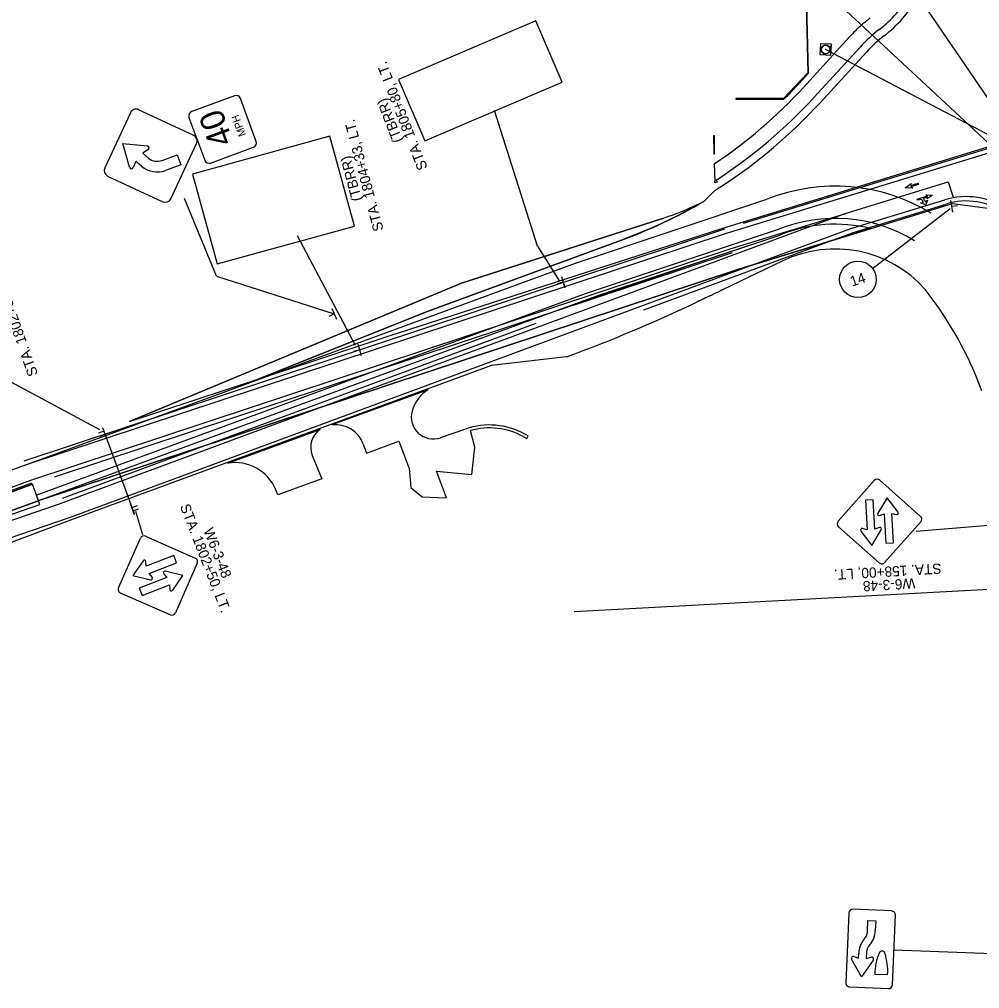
# Model space of a CAD drawing. Extents: x 134216 to 153308, y 327065 to 339865.
# Drawn here: x 151994 to 152651, y 330330 to 330993 of the extents above; entities that cross this region are included whole.
import ezdxf

# ---------------------------------------------------------------- set-up
doc = ezdxf.new("R2010")
doc.units = 0
for name, color, linetype in [('_CIVIL_CONSTRUCTION', 7, 'Continuous'), ('DR_P_Erosion_Control', 7, 'Continuous'), ('DR_P_Flow_Arrow', 7, 'Continuous'), ('DR_P_Inlet_Protection', 7, 'Continuous'), ('DR_X_GenericNode', 7, 'Continuous'), ('GK_Drainage_Nodes', 7, 'Continuous'), ('MT_P_Transverse_Line', 7, 'Continuous'), ('MT_X_Temp_Road', 7, 'Continuous'), ('SC_Scratch2', 7, 'Continuous'), ('SC_Shading2', 7, 'Continuous'), ('SH_Text', 7, 'Continuous'), ('UT_X_Misc_Cells', 7, 'Continuous')]:
    doc.layers.add(name, color=color, linetype=linetype)

msp = doc.modelspace()

# ---------------------------------------------------------------- linework, layer by layer
at = {"layer": '_CIVIL_CONSTRUCTION'}
for p, q in [((152561.98, 330980.77), (152530.3, 330946.16)), ((152537.67, 330939.41), (152569.36, 330974.02)), ((152573.41, 330970.31), (152541.73, 330935.7)), ((152469.34, 330893.94), (152469.76, 330882.27)), ((152467.16, 330803.96), (152466.28, 330803.55)), ((152470.65, 330805.61), (152469.78, 330805.2)), ((152273.57, 330739.45), (152207.81, 330715.34)), ((152136.52, 330689.22), (152199.66, 330712.36)), ((152299.16, 330712.59), (152281.93, 330706.62)), ((151733.88, 330576.26), (152002.87, 330674.85)), ((152007.92, 330661.06), (152002.87, 330674.85)), ((151831.46, 330600.3), (152007.92, 330661.06))]:
    msp.add_line(p, q, dxfattribs=at)
for points in [[(152607.75, 331102.35), (152607.58, 331101.87), (152596.66, 331057.91), (152531.43, 331030.93), (152533.38, 330956.19), (152516.8, 330938.57), (152484.19, 330938.67), (152484.19, 330938.17), (152517, 330938.07)], [(152527.35, 330948.86), (152533.88, 330956), (152531.94, 331030.6), (152580.31, 331050.61), (152581.07, 331049.51), (152581.18, 331050.97), (152607.19, 331061.73)], [(152469.98, 330875.91), (152462.13, 330868.23), (152444.24, 330858.45), (152428.83, 330851.07), (152420.12, 330847.3), (152405.85, 330841.71), (152273.64, 330793.26), (152157.84, 330746.88), (152194.04, 330758.82), (152194.03, 330758.82), (152246.34, 330776.11), (152475.13, 330849.96), (152796.99, 330948.58), (152956.23, 331001.44), (153006.62, 331017.29), (152998.23, 331040.86), (152997.94, 331041.69), (152994.29, 331039.62), (152948.54, 331025.23)], [(152548.54, 330971.95), (152549.49, 330975.66), (152548.55, 330972.03)], [(152470.35, 330882.66), (152471.26, 330881.27), (152469.8, 330880.96), (152469.76, 330882.27)], [(151831.13, 330600.19), (152006.54, 330663.42), (152485.51, 330821.77), (152632.24, 330866.72), (152661.84, 330862.84)], [(152433.91, 330856.62), (152296.36, 330812.22), (152069.25, 330717.66), (152157.84, 330746.88), (152273.64, 330793.26), (152405.85, 330841.71)], [(152516.2, 330827.51), (152475, 330807.69), (152474.24, 330807.33)], [(152652.39, 330738.66), (152649.74, 330745.59), (152648.77, 330747.98), (152648.06, 330749.69), (152647.13, 330751.86), (152646.26, 330753.86), (152645.47, 330755.61), (152644.53, 330757.67), (152643.87, 330759.1), (152642.12, 330762.72), (152641.14, 330764.7), (152640.29, 330766.37), (152638.57, 330769.68), (152637.31, 330772.02), (152636.1, 330774.21), (152636.15, 330774.14), (152636.05, 330774.3), (152636.1, 330774.21), (152634.53, 330777), (152632.39, 330780.65), (152630.15, 330784.32), (152627.98, 330787.75), (152625.52, 330791.5), (152623.79, 330794.03), (152621.75, 330796.95), (152613.74, 330808.07)], [(152461.91, 330801.5), (152461.03, 330801.1), (152460.16, 330800.69), (152459.28, 330800.29)], [(152465.41, 330803.14), (152464.53, 330802.73), (152463.66, 330802.32)], [(152368.33, 330761.93), (152368.11, 330761.85), (152317.04, 330755.91), (152028.87, 330650.3), (151981.67, 330632.45)], [(152229.19, 330702.2), (152231.33, 330696.18), (152253.54, 330704.38), (152260.66, 330685.51), (152261.64, 330672.54), (152269.58, 330666.18), (152286.09, 330665.44), (152279.37, 330683.68), (152303.53, 330681.52), (152305.48, 330700.19), (152302.47, 330711.53)], [(152338.68, 330707.38), (152341, 330706.1), (152341.97, 330707.85), (152339.65, 330709.13)], [(152194.35, 330694.44), (152200.79, 330678.52), (152170.73, 330667.51), (152169.36, 330670.9)]]:
    msp.add_lwpolyline(points, dxfattribs=at)
for points in [[(152469.4, 330913.05), (152468.9, 330913.05), (152469.08, 330901.13), (152469.1, 330900.62), (152469.59, 330900.7), (152469.52, 330905.15)], [(151827.39, 330610.53), (151831.13, 330600.19), (152007, 330663.58), (152002.87, 330674.85)]]:
    msp.add_lwpolyline(points, close=True, dxfattribs=at)
for centre, radius, start, end in [((152532.33, 331050.86), 82, 307.39217, 330.13902), ((152532.33, 331050.86), 87.5, 307.39217, 330.13902), ((152641.64, 330907.85), 108, 127.39217, 131.45856), ((152641.64, 330907.85), 108, 131.45856, 137.5281), ((152641.64, 330907.85), 98, 127.39217, 137.5281), ((152641.64, 330907.85), 92.5, 127.39217, 137.5281), ((152545.55, 330972.11), 3, 358.40854, 356.92812), ((152285.41, 331170.34), 328, 314.91673, 317.5281), ((152285.41, 331170.34), 332, 303.6421, 317.5281), ((152285.41, 331170.34), 342, 302.91272, 317.5281), ((152285.41, 331170.34), 347.5, 302.91626, 317.5281), ((152285.41, 331170.34), 342, 302.61717, 302.91272), ((152285.41, 331170.34), 342, 302.61717, 302.73612), ((152285.41, 331170.34), 347.5, 302.08294, 302.91626), ((152285.41, 331170.34), 350, 290.12822, 300.32638), ((152373.7, 331043.15), 196, 287.88937, 296.81975), ((152552.05, 330752.99), 82.7, 41.76715, 115.68956), ((152015.26, 331725.27), 1026, 290.12822, 295.53529), ((152286.67, 330718.15), 25, 121.60656, 164.66112), ((152277.03, 330720.8), 15, 164.66112, 289.09422), ((152210.35, 330695.51), 20, 19.56276, 97.28966), ((152315.52, 330665.34), 50, 61.14349, 109.09422), ((152208.26, 330700.07), 15, 124.96333, 202.03384), ((152315.52, 330665.34), 48, 61.14349, 105.7754), ((152141.55, 330659.64), 30, 22.03384, 99.65291)]:
    msp.add_arc(centre, radius, start, end, dxfattribs=at)
for points, degree in [([(152462.78, 330801.91), (152462.49, 330801.77), (152462.2, 330801.64), (152461.91, 330801.5)], 2), ([(152463.66, 330802.32), (152463.37, 330802.18), (152463.08, 330802.05), (152462.78, 330801.91)], 2), ([(152466.28, 330803.55), (152465.99, 330803.41), (152465.7, 330803.27), (152465.41, 330803.14)], 2), ([(152469.78, 330805.2), (152469.49, 330805.06), (152468.9, 330804.78), (152468.03, 330804.37), (152467.45, 330804.09), (152467.16, 330803.96)], 3), ([(152471.52, 330806.03), (152471.23, 330805.89), (152470.94, 330805.75), (152470.65, 330805.61)], 2), ([(152473.26, 330806.86), (152472.95, 330806.71), (152472.4, 330806.45), (152471.81, 330806.16), (152471.52, 330806.03)], 3), ([(152473.41, 330806.93), (152473.36, 330806.91), (152473.31, 330806.88), (152473.26, 330806.86)], 2), ([(152474.24, 330807.33), (152473.97, 330807.2), (152473.68, 330807.06), (152473.41, 330806.93)], 2), ([(152458.3, 330799.83), (152457.99, 330799.69), (152457.71, 330799.56), (152457.54, 330799.49)], 2), ([(152459.28, 330800.29), (152458.97, 330800.14), (152458.62, 330799.98), (152458.3, 330799.83)], 2)]:
    msp.add_open_spline(points, degree=degree, dxfattribs=at)
at = {"layer": 'DR_P_Erosion_Control'}
for p, q in [((152675.96, 330910.34), (152576.3, 331056.49)), ((152537.59, 331019.02), (152660.02, 330905.32)), ((152348.44, 330837.67), (152319.04, 330930.36)), ((152128.88, 330817.19), (152107, 330870.31)), ((152577.64, 330822.39), (152630.68, 330863.39)), ((152577.64, 330822.39), (152630.68, 330863.39)), ((152223.87, 330769.59), (152184.17, 330844.67)), ((152348.44, 330837.67), (152363.42, 330813.67)), ((152128.88, 330817.19), (152209.26, 330791.27)), ((152049.02, 330712.02), (151966.82, 330756.17)), ((152073.46, 330656.34), (152078.24, 330640.36)), ((152592.22, 330356.36), (152708.22, 330352.2))]:
    msp.add_line(p, q, dxfattribs=at)
for points in [[(152253.31, 330951.53), (152271.24, 330909.56), (152365.28, 330949.74), (152347.35, 330991.71)], [(152112.37, 330886.91), (152129.26, 330825.48), (152223.22, 330851.32), (152206.32, 330912.75)]]:
    msp.add_lwpolyline(points, close=True, dxfattribs=at)
msp.add_lwpolyline([(152693.79, 330704.71), (152657.03, 330646.58), (152607.53, 330642.48)], dxfattribs=at)
msp.add_circle((152567.61, 330814.93), 12.5, dxfattribs=at)
msp.add_circle((152567.61, 330814.93), 12.5, dxfattribs=at)
at = {"layer": 'DR_P_Flow_Arrow'}
msp.add_line((152629.46, 330881.56), (152632.69, 330871.04), dxfattribs=at)
at = {"layer": 'DR_P_Inlet_Protection'}
for p, q in [((152141.18, 330940.41), (152111.83, 330929.66)), ((152155.94, 330909.21), (152145.19, 330938.55)), ((152109.98, 330925.65), (152120.73, 330896.31)), ((152069.25, 330891.61), (152064.76, 330907.73)), ((152064.76, 330907.73), (152081.42, 330906.14)), ((152082.05, 330903.6), (152078.32, 330901.13)), ((152078.32, 330901.13), (152082.28, 330897.81)), ((152124.74, 330894.45), (152154.08, 330905.2)), ((152073.63, 330895.54), (152071.86, 330891.43)), ((152077.59, 330892.22), (152073.63, 330895.54)), ((152091.51, 330896.19), (152101.87, 330899.97)), ((152101.87, 330899.97), (152104.36, 330893.12)), ((152104.36, 330893.12), (152094.01, 330889.34)), ((152632.46, 330860.95), (152631.21, 330868.85)), ((152632.46, 330860.95), (152631.21, 330868.85)), ((152631.83, 330864.9), (152635.78, 330865.53)), ((152631.83, 330864.9), (152635.78, 330865.53)), ((152631.84, 330864.9), (152631.84, 330864.9)), ((152631.84, 330864.9), (152631.84, 330864.9)), ((152364.78, 330816.88), (152367.1, 330809.23)), ((152365.94, 330813.06), (152362.11, 330811.9)), ((152365.94, 330813.06), (152365.94, 330813.06)), ((152207.61, 330794.91), (152210.9, 330787.62)), ((152209.26, 330791.27), (152205.61, 330789.62)), ((152225.38, 330770.53), (152227.7, 330762.87)), ((152226.54, 330766.7), (152222.71, 330765.54)), ((152226.53, 330766.7), (152226.53, 330766.7)), ((152051.78, 330711.04), (152048.03, 330709.64)), ((152052.62, 330708.79), (152048.87, 330707.39)), ((152050.8, 330713.66), (152053.6, 330706.17)), ((152052.2, 330709.91), (152052.2, 330709.91)), ((152578.04, 330664.13), (152572.74, 330663.82)), ((152572.74, 330663.82), (152573.93, 330643.7)), ((152579.23, 330644.01), (152578.04, 330664.13)), ((152587.54, 330665.58), (152581.17, 330654.99)), ((152595.11, 330655.81), (152587.54, 330665.58)), ((152072.67, 330653.94), (152070, 330661.48)), ((152070.93, 330658.84), (152074.7, 330660.18)), ((152071.33, 330657.71), (152071.33, 330657.71)), ((152071.73, 330656.58), (152075.5, 330657.92)), ((152582.45, 330653.44), (152585.53, 330654.61)), ((152585.53, 330654.61), (152586.71, 330634.49)), ((152592.02, 330634.8), (152590.83, 330654.92)), ((152590.83, 330654.92), (152594.02, 330654.13)), ((152569.64, 330642.81), (152577.22, 330633.04)), ((152573.93, 330643.7), (152570.74, 330644.5)), ((152577.22, 330633.04), (152583.59, 330643.64)), ((152582.3, 330645.18), (152579.23, 330644.01)), ((152586.71, 330634.49), (152592.02, 330634.8)), ((152078.62, 330622.53), (152071.65, 330612.32)), ((152099.56, 330626.03), (152080.78, 330618.72)), ((152101.49, 330621.08), (152099.56, 330626.03)), ((152080.78, 330618.72), (152080.56, 330622)), ((152082.71, 330613.77), (152101.49, 330621.08)), ((152071.65, 330612.32), (152083.69, 330609.51)), ((152094.72, 330611.04), (152075.94, 330603.73)), ((152084.76, 330611.2), (152082.71, 330613.77)), ((152092.67, 330613.6), (152094.72, 330611.04)), ((152105.78, 330612.49), (152093.74, 330615.3)), ((152098.81, 330602.28), (152105.78, 330612.49)), ((152075.94, 330603.73), (152077.87, 330598.78)), ((152077.87, 330598.78), (152096.65, 330606.08)), ((152096.65, 330606.08), (152096.87, 330602.81)), ((152574.15, 330368.88), (152574.48, 330376.41)), ((152574.48, 330376.41), (152579.79, 330376.18)), ((152579.79, 330376.18), (152579.5, 330369.6)), ((152564.73, 330351.95), (152568.05, 330350.73)), ((152568.05, 330350.73), (152568.19, 330354.04)), ((152573.53, 330354.55), (152573.36, 330350.51)), ((152573.36, 330350.51), (152576.74, 330351.41)), ((152570.16, 330338.04), (152563.3, 330350.09)), ((152578.01, 330349.43), (152570.16, 330338.04)), ((152579.1, 330339.87), (152587.95, 330339.49)), ((152579.1, 330339.87), (152579.1, 330339.87))]:
    msp.add_line(p, q, dxfattribs=at)
for points in [[(152069.89, 330928.89), (152052.3, 330891.12)], [(152113.2, 330913.33), (152075.42, 330930.91)], [(152097.63, 330870.02), (152115.22, 330907.79)], [(152054.32, 330885.58), (152092.1, 330868)], [(152554.14, 330649.53), (152578.84, 330677.33)], [(152582.59, 330677.55), (152610.39, 330652.85)], [(152610.61, 330649.1), (152585.91, 330621.3)], [(152582.16, 330621.08), (152554.36, 330645.78)], [(152061.78, 330603.94), (152076.75, 330637.98)], [(152080.25, 330639.34), (152114.29, 330624.37)], [(152115.65, 330620.87), (152100.68, 330586.83)], [(152097.18, 330585.47), (152063.14, 330600.44)], [(152590.72, 330383.02), (152564.18, 330384.17)], [(152561.41, 330381.63), (152559.34, 330333.86)], [(152591.19, 330332.48), (152593.26, 330380.25)], [(152561.88, 330331.09), (152588.42, 330329.94)]]:
    msp.add_lwpolyline(points, dxfattribs=at)
for centre, radius, start, end in [((152142.25, 330937.48), 3.12, 20.12822, 110.12822), ((152073.66, 330927.13), 4.17, 65.04041, 155.04041), ((152112.91, 330926.72), 3.12, 110.12822, 200.12822), ((152111.44, 330909.55), 4.17, 335.04041, 65.04041), ((152153, 330908.13), 3.12, 290.12822, 20.12822), ((152081.29, 330904.75), 1.39, 303.3961, 84.52849), ((152088.3, 330905), 9.37, 230.04041, 290.04041), ((152123.66, 330897.38), 3.12, 200.12822, 290.12822), ((152056.08, 330889.36), 4.17, 155.04041, 245.04041), ((152070.58, 330891.98), 1.39, 195.55235, 336.68472), ((152088.3, 330905), 16.67, 230.04041, 290.04041), ((152093.86, 330871.78), 4.17, 245.04041, 335.04041), ((152580.83, 330675.56), 2.66, 48.37684, 138.37684), ((152594.27, 330655.16), 1.06, 256.01062, 37.78234), ((152556.13, 330647.76), 2.66, 138.37684, 228.37684), ((152582.08, 330654.44), 1.06, 148.97132, 290.74306), ((152608.63, 330650.86), 2.66, 318.37684, 48.37684), ((152570.48, 330643.47), 1.06, 76.01062, 217.78234), ((152582.68, 330644.18), 1.06, 328.97132, 110.74306), ((152079.18, 330636.91), 2.66, 66.26187, 156.26187), ((152079.5, 330621.93), 1.06, 3.89565, 145.66737), ((152113.22, 330621.94), 2.66, 336.26187, 66.26187), ((152583.93, 330623.06), 2.66, 228.37684, 318.37684), ((152083.93, 330610.54), 1.06, 256.85635, 38.62809), ((152093.5, 330614.27), 1.06, 76.85635, 218.62809), ((152064.21, 330602.87), 2.66, 156.26187, 246.26187), ((152097.93, 330602.88), 1.06, 183.89565, 325.66737), ((152098.25, 330587.9), 2.66, 246.26187, 336.26187), ((152564.07, 330381.51), 2.66, 87.51612, 177.51612), ((152590.6, 330380.36), 2.66, 357.51612, 87.51612), ((152565.37, 330369.68), 8.82, 316.68378, 354.80427), ((152565.37, 330369.68), 14.13, 317.40753, 359.65822), ((152583.45, 330353.79), 15.26, 139.83546, 179.0608), ((152583.45, 330353.79), 9.94, 140.49121, 175.6028), ((152562, 330333.75), 2.66, 177.51612, 267.51612), ((152588.53, 330332.59), 2.66, 267.51612, 357.51612)]:
    msp.add_arc(centre, radius, start, end, dxfattribs=at)
for centre, major_axis, ratio, start_param, end_param in [((152564.32, 330350.71), (0.06, 1.33), 0.860585, 5.960382, 8.378436), ((152577.05, 330350.14), (0.06, 1.33), 0.860585, 4.187935, 6.605989), ((152610.6, 330339), (1.57, 36.09), 0.8724, 1.177265, 1.584531), ((152584.13, 330353.07), (0.11, 2.53), 0.8724, 5.215341, 7.472698), ((152555.34, 330341.27), (1.62, 37.4), 0.8724, 4.702253, 5.103102)]:
    msp.add_ellipse(centre, major_axis=major_axis, ratio=ratio, start_param=start_param, end_param=end_param, dxfattribs=at)
at = {"layer": 'DR_X_GenericNode'}
for p, q in [((152477.62, 330846.54), (152798.16, 330944.75)), ((152477.62, 330846.54), (152798.16, 330944.75)), ((152562.78, 330849.63), (152627.02, 330869.31)), ((152024.37, 330662.49), (152558.97, 330859.94)), ((152480.85, 330836.03), (152559.26, 330860.05)), ((152028.18, 330652.17), (152562.78, 330849.63)), ((151998.22, 330688.05), (152477.62, 330846.54)), ((151998.22, 330688.05), (152477.62, 330846.54)), ((152001.84, 330677.66), (152480.96, 330836.06)), ((151729.07, 330589.41), (151998.22, 330688.05)), ((151732.85, 330579.08), (152001.84, 330677.66)), ((151832.76, 330596.52), (152024.6, 330662.57)), ((151836.34, 330586.12), (152028.18, 330652.17))]:
    msp.add_line(p, q, dxfattribs=at)
msp.add_arc((152641.67, 330821.5), 50, 3.03276, 107.03459, dxfattribs=at)
at = {"layer": 'GK_Drainage_Nodes'}
msp.add_line((152558.97, 330859.96), (152629.46, 330881.56), dxfattribs=at)
at = {"layer": 'MT_P_Transverse_Line'}
msp.add_line((152373.57, 330587.73), (152856.48, 330613.99), dxfattribs=at)
at = {"layer": 'MT_X_Temp_Road'}
for points in [[(151997.6, 330687.83), (152374.5, 330825.96), (152505.3, 330869.65)], [(151997.6, 330687.83), (152374.5, 330825.96), (152505.3, 330869.65)], [(152513.02, 330849.04), (152381.78, 330805.2), (152005.17, 330667.18)], [(152513.02, 330849.04), (152381.78, 330805.2), (152005.17, 330667.18)], [(152576.36, 330849.6), (152485.51, 330821.77), (152006.54, 330663.42), (152155.71, 330718.09), (152343.5, 330786.91), (152390.43, 330804.15), (152514.29, 330845.24)], [(152576.36, 330849.6), (152485.51, 330821.77), (152006.54, 330663.42), (152155.71, 330718.09), (152343.5, 330786.91), (152390.43, 330804.15), (152514.29, 330845.24)], [(152006.54, 330663.42), (152343.5, 330786.91), (152383.1, 330801.42), (152514.29, 330845.24)], [(152006.54, 330663.42), (152343.5, 330786.91), (152383.1, 330801.42), (152514.29, 330845.24)]]:
    msp.add_lwpolyline(points, dxfattribs=at)
for radius, start, end in [(126, 58.51035, 111.74379), (126, 58.51035, 111.74379), (104, 58.51035, 112.14482), (104, 58.51035, 112.14482), (100, 75.88935, 112.14482), (100, 75.88935, 112.14482), (100, 75.88935, 112.14482), (100, 75.88935, 112.14482)]:
    msp.add_arc((152551.98, 330752.62), radius, start, end, dxfattribs=at)
at = {"layer": 'SC_Scratch2'}
msp.add_line((152758.44, 330860.5), (152545.55, 330972.11), dxfattribs=at)
msp.add_lwpolyline([(152541.6, 330968.57), (152549.09, 330968.17), (152549.49, 330975.66), (152542, 330976.06)], close=True, dxfattribs=at)
msp.add_circle((152545.55, 330972.11), 3, dxfattribs=at)
at = {"layer": 'SC_Shading2'}
for p, q in [((152599.86, 330877.45), (152604.14, 330880.56)), ((152599.86, 330877.45), (152599.86, 330877.45)), ((152605.15, 330877.24), (152599.86, 330877.45)), ((152603.54, 330879.09), (152608.8, 330880.68)), ((152604.14, 330880.56), (152603.54, 330879.09)), ((152609.09, 330879.73), (152603.83, 330878.13)), ((152603.83, 330878.13), (152605.15, 330877.24)), ((152608.8, 330880.68), (152609.09, 330879.73)), ((152608.95, 330880.21), (152608.95, 330880.21)), ((152608.17, 330869.78), (152615.29, 330871.93)), ((152608.42, 330868.97), (152608.17, 330869.78)), ((152609.78, 330869.38), (152608.42, 330868.97)), ((152608.7, 330868.02), (152608.7, 330868.02)), ((152612.38, 330867.5), (152612.21, 330868.07)), ((152613.52, 330868.44), (152613.69, 330867.9)), ((152613.69, 330867.9), (152615.34, 330868.99)), ((152615.34, 330868.99), (152614, 330865.92)), ((152615.29, 330871.93), (152614.17, 330872.69)), ((152614.17, 330872.69), (152618.67, 330872.51)), ((152618.67, 330872.51), (152615.03, 330869.87)), ((152615.03, 330869.87), (152615.54, 330871.12)), ((152619.08, 330871.15), (152619.08, 330871.15)), ((152610.48, 330867.22), (152612.38, 330867.5)), ((152614, 330865.92), (152610.48, 330867.22))]:
    msp.add_line(p, q, dxfattribs=at)
msp.add_lwpolyline([(152615.54, 330871.12), (152612.2, 330870.11)], dxfattribs=at)
for centre, radius, start, end in [((152610.34, 330867.51), 1.95, 16.82694, 106.82694), ((152610.84, 330867.67), 2.79, 15.91845, 60.8735)]:
    msp.add_arc(centre, radius, start, end, dxfattribs=at)
at = {"layer": 'SH_Text'}
for p, q in [((152296.36, 330812.22), (152433.91, 330856.62)), ((152069.25, 330717.66), (152296.36, 330812.22))]:
    msp.add_line(p, q, dxfattribs=at)
msp.add_arc((152373.7, 331043.15), 196, 287.88937, 296.81975, dxfattribs=at)
at = {"layer": 'UT_X_Misc_Cells'}
for p, q in [((152489.38, 330853.28), (152721.14, 330924.29)), ((152563.66, 330846.76), (152627.9, 330866.44)), ((152563.66, 330846.76), (152627.9, 330866.44)), ((151997.27, 330690.9), (152476.68, 330849.39)), ((152421.21, 330794.14), (152563.82, 330846.81)), ((152421.21, 330794.14), (152563.82, 330846.81)), ((152017.97, 330679.84), (152481.9, 330833.21)), ((152023.33, 330665.3), (152347.46, 330785.02)), ((152023.33, 330665.3), (152347.46, 330785.02)), ((152052.2, 330709.91), (152072.37, 330654.89)), ((151733.54, 330577.2), (152002.52, 330675.79))]:
    msp.add_line(p, q, dxfattribs=at)
msp.add_arc((152641.67, 330821.5), 47, 3.03276, 107.03459, dxfattribs=at)

# ---------------------------------------------------------------- texts
at = {"layer": 'DR_P_Erosion_Control'}
for s, rotation, p in [('STA. 1805+80, LT.', 111.28643, (152273.34, 330891.15)), ('(TBRR)', 111.28643, (152256.31, 330909.92)), ('STA. 1804+33, LT.', 104.87943, (152243.18, 330848.79)), ('(TBRR)', 104.87943, (152228.35, 330869.34)), ('STA. 1802+50, LT.', 109.32701, (152006.79, 330750.02)), ('14', 18.41829, (152563.61, 330809.91)), ('14', 18.41829, (152563.61, 330809.91)), ('STA. 1802+50, LT.', 291.26187, (152103.64, 330659.76)), ('W6-3-48', 291.26187, (152119.76, 330643.31)), ('STA. 158+00, LT.', 183.37684, (152624.59, 330620.71)), ('W6-3-48', 183.37684, (152606.7, 330610.58))]:
    msp.add_text(s, height=7, rotation=rotation, dxfattribs=at).set_placement(p)
at = {"layer": 'DR_P_Inlet_Protection'}
for s, height, p in [('40', 16.667, (152140.41, 330909.22)), ('MPH', 5.107, (152149, 330913.69))]:
    msp.add_text(s, height=height, rotation=110.12822, dxfattribs=at).set_placement(p)

doc.saveas('drawing.dxf')
